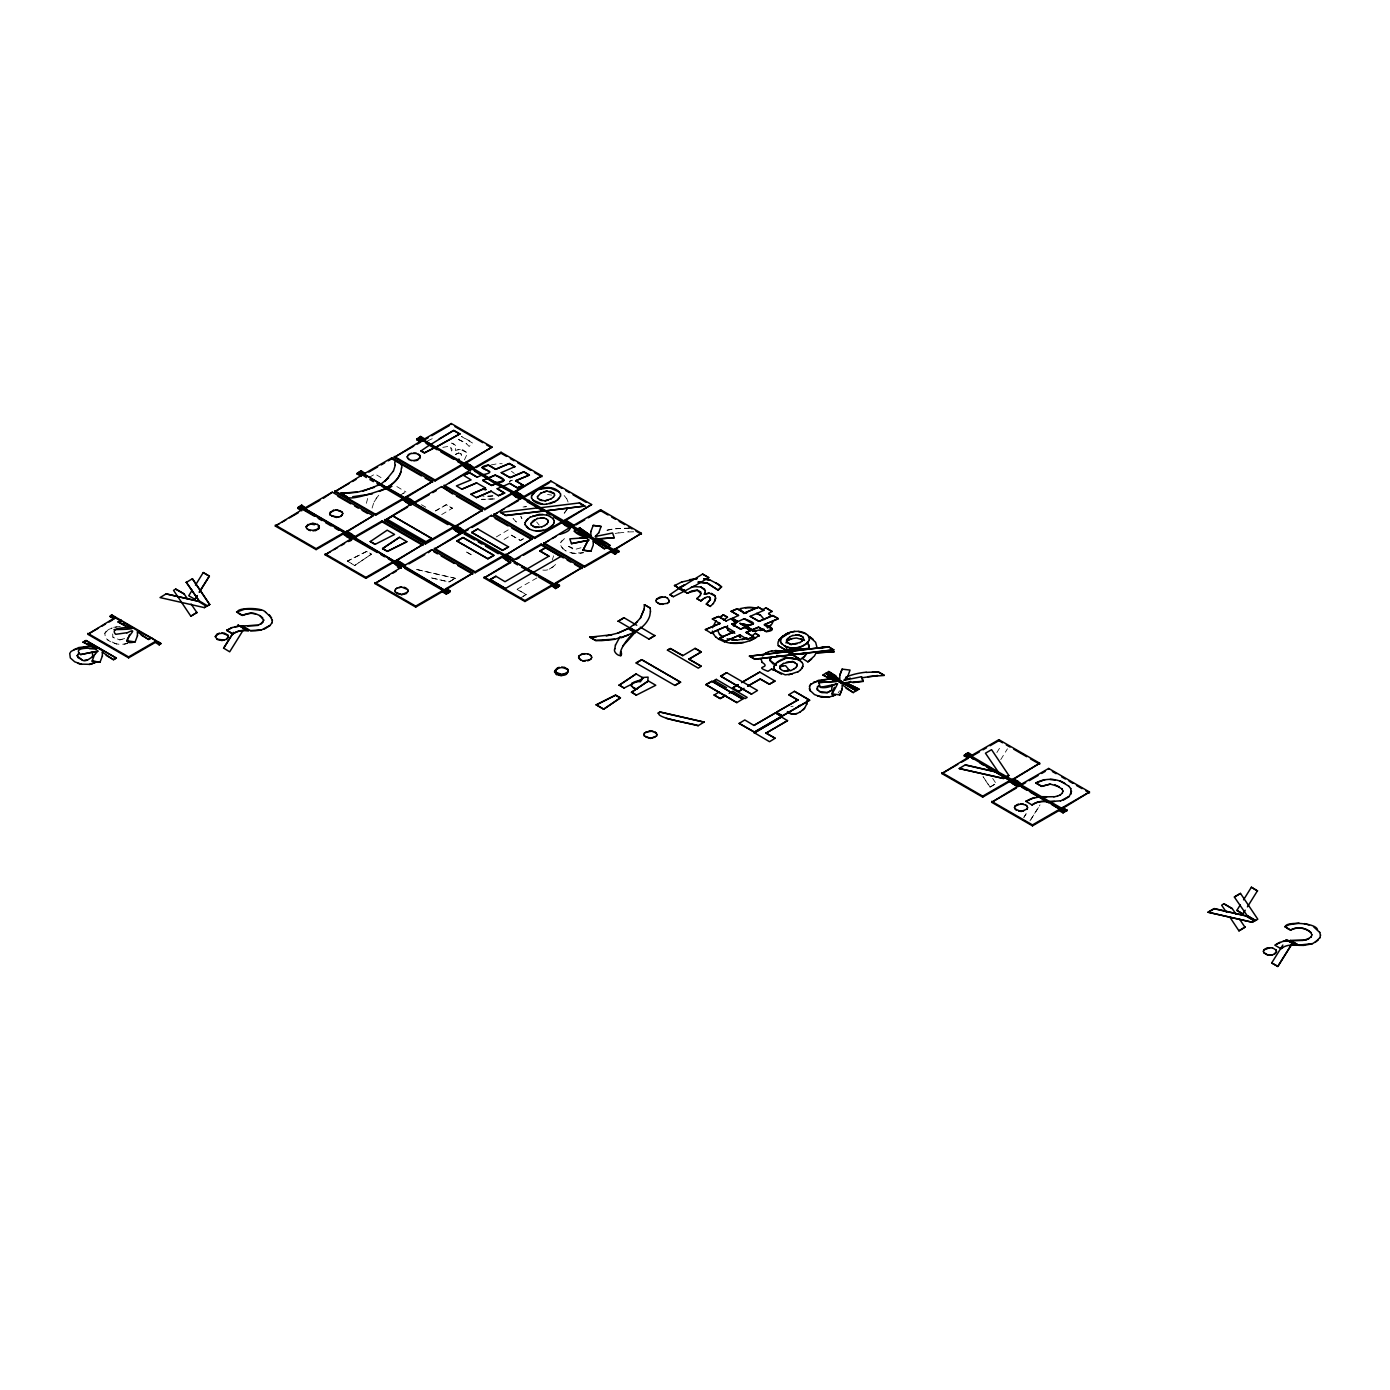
<?xml version="1.0" encoding="UTF-8"?>
<svg xmlns="http://www.w3.org/2000/svg" width="1390" height="1390" viewBox="0 0 1390 1390"><rect width="100%" height="100%" fill="white"/><g stroke="black" fill="none" stroke-linecap="round" stroke-linejoin="round"><path stroke-width="0.75" stroke-dasharray="5 3.75" d="M461.515 454.339L460.594 453.349L461.515 455.677M106.144 631.164L104.806 633.232L105.397 637.68M452.08 449.682L451.646 451.003L450.516 447.076M372.103 508.062L374.032 501.859M112.694 633.944L112.851 637.193L117.021 639.574M552.282 559.753L553.689 555.774M367.672 498.471L365.883 505.039M466.362 452.341L460.264 449.335L455.347 450.43L455.677 445.269M567.224 509.053L562.689 515.343M567.224 509.244L562.689 515.151M374.032 502.051L378.775 495.031M838.135 693.037L839.525 690.83M996.873 752.546L1001.339 745.283M1000.748 759.618L1007.437 748.81M1023.874 817.285L1026.098 813.741M1023.874 817.476L1026.098 813.932M1029.973 820.812L1040.015 804.862M1031.102 819.231L1040.015 805.053M104.806 633.406L108.681 629.253L112.017 627.967M564.479 538.573L560.587 542.534L560.361 544.863L562.933 549.015M560.587 542.726L561.925 540.658M464.434 459.882L466.971 454.374L466.362 452.15L462.505 449.63M375.995 498.68L378.775 495.222M555.6 564.514L550.805 568.666M466.536 443.705L469.125 446.451L472.6 443.08L461.393 436.443L470.133 441.134M553.533 566.599L547.799 569.97M354.676 565.522L371.478 554.124L366.665 551.343L347.291 561.074L354.676 565.522L371.478 554.124M455.312 454.426L458.648 452.984L460.594 453.54M455.312 454.617L458.648 452.984M369.201 477.395L375.074 474.007L382.337 478.386M400.042 495.205L405.932 491.817L402.996 493.693M435.539 510.808L446.207 504.639L452.376 508.201L446.207 504.831L435.539 510.999M441.707 514.561L452.376 508.201M496.352 536.905L510.842 528.339M504.084 539.442L511.277 535.115L520.433 540.397L526.08 537.131M449.213 581.802L455.347 578.257L449.213 581.976L430.188 577.615L449.213 581.976M511.277 535.115L520.433 540.588L523.248 538.955M520.59 597.978L526.237 594.538L517.08 589.238L538.625 576.989M523.404 596.154L526.237 594.538M990.027 787.14L996.126 783.421L990.027 787.14L983.112 776.871M347.291 561.265L366.665 551.517L371.478 554.315M427.738 440.856L433.246 438.197M509.522 481.27L512.145 480.123M509.522 481.461L512.145 480.315M580.985 547.764L575.564 549.276L568.649 546.322M108.681 629.444L112.017 628.158M442.802 447.372L448.414 446.381L451.733 448.345M127.585 643.257C119.974 645.742 110.54 643.831 105.397 637.489M124.058 644.248L127.585 643.448M583.366 552.577L572.454 553.394L565.556 550.683M579.856 553.568L583.366 552.751M491.122 464.955L496.439 463.93A21.979 12.701 0 0 1 502.155 463.721M615.162 533.482L618.88 532.787M113.685 627.324L117.055 626.786M115.37 627.238L120.426 626.421M790.91 706.52L793.134 706.242M492.964 498.941L481.6 499.288M494.597 498.923L481.6 499.479M523.057 507.003L526.41 506.586L523.057 507.194M492.894 495.83L482.799 496.178M487.751 496.612L492.894 496.004M618.88 532.978L628.697 531.762M119.783 639.765L125.204 638.444L119.783 639.956L112.851 637.002M457.831 449.717L460.264 449.526M628.697 531.953L635.317 531.745M629.409 528.13L617.23 528.495A47.051 27.175 0 0 0 603.781 530.997M629.409 528.322L617.23 528.686A47.051 27.175 0 0 0 603.781 531.189M576.155 553.585L568.875 552.23M547.538 494.475L551.691 495.118M455.347 578.257L415.262 569.17L455.347 578.431M116.656 644.074L107.152 639.695M451.75 443.045L455.677 445.443M451.75 443.236L454.13 444.192M572.802 548.894L568.649 546.496L567.989 544.776M458.37 439.31L466.536 443.897M458.37 439.501L463.113 441.551M396.845 486.57L405.932 492.008M421.448 504.726L426.73 507.767M517.08 589.43L526.237 594.712M347.291 561.074L354.676 565.33M565.556 550.874L561.178 546.809M511.433 471.262L514.283 473.451M536.662 521.98L539.164 525.072M564.132 495.5L566.72 498.784M992.651 778.383L996.126 783.613M983.112 776.697L990.027 786.949M566.72 498.593L568.076 502.068M547.799 569.778A6.759 3.909 0 0 1 542.135 569.917M471.297 554.766L465.129 551.205L471.297 554.766M516.281 521.928L513.049 518.557L516.281 521.928M521.893 518.331L520.816 516.455L521.893 518.522"/><path stroke-width="1.5" d="M710.446 598.239L709.526 597.074L710.446 599.594L706.381 604.164L710.325 606.422L713.365 603.416M554.124 522.796L554.141 520.555M560.535 496.108L560.535 493.85M809.466 639.817L808.233 635.491M525.09 524.777L525.125 522.501M774.022 668.503L774.056 666.227C778.556 657.818 791.257 655.732 799.128 660.372M531.519 498.072L531.553 495.796L534.333 491.973M395.316 465.268C392.015 456.876 404.108 463.617 401.519 468.1M650.451 611.808L650.259 608.073L644.352 604.667L644.248 608.994L640.321 618.359M621.035 651.597C624.041 660.042 612.208 653.144 614.797 648.748M620.878 655.889C615.318 646.037 656.723 610.019 622.963 645.777M806.826 704.105L806.982 700.386M705.199 592.314L705.321 590.455M786.097 646.976L787.14 649.842L808.997 648.505L808.511 644.404L809.102 646.802M647.723 681.812L648.087 677.121L642.371 677.503L641.78 679.727M809.293 688.589L810.109 690.708L809.519 686.26L810.856 684.193L809.519 686.26M111.669 614.866L110.262 616.621L111.669 614.866L151.44 637.888L148.556 639.365L141.276 635.161M115.839 617.89L111.791 615.266M156.653 641.45L151.44 637.697M160.754 643.535L159.225 644.891L155.037 642.128L160.754 643.535L158.026 641.971M299.267 506.777L297.773 508.358L299.18 506.603L348.143 534.872C348.456 538.364 342.965 530.598 344.077 533.465M352.852 535.619L355.579 537.183L351.496 533.882L349.272 535.167L300.292 505.96L301.717 505.143L305.87 508.167M304.375 508.306L304.271 509.313L300.292 505.96M346.683 531.727C347.257 534.629 353.564 533.274 349.272 534.229C347.274 530.702 344.251 533.725 345.189 531.866L304.271 508.375M349.272 535.167L349.272 534.229M405.48 565.4L401.276 562.637L399.052 563.923L350.089 535.636C349.776 532.161 355.267 539.928 354.172 537.061M358.637 472.27L357.23 474.025L358.637 472.27L366.369 477.552M415.123 502.572L410.954 499.549L408.73 500.834L359.767 471.627L361.174 470.81L365.362 473.573M353.164 538.104L348.959 535.341L346.736 536.627L342.565 533.604L346.736 535.689L348.143 534.872M361.209 475.971L357.23 473.086M363.728 474.511L359.645 472.166M393.961 561.664L397.94 564.566L395.212 562.985M354.05 537.113L394.864 561.63L394.969 560.622L399.052 562.967C403.083 562.012 397.801 563.384 396.393 560.743L422.925 544.48L382.111 520.92L355.579 536.245M403.534 498.193C410.71 505.925 407.201 497.168 403.639 499.062L381.972 486.378M404.542 498.072L408.73 500.834M398.044 564.027L396.515 564.427L392.449 562.081L396.515 565.382C403.604 562.307 391.858 567.537 401.415 568.197M399.052 563.923L399.052 562.967M450.256 591.845L446.173 589.482L472.704 573.219L446.173 588.543L450.256 590.906L448.831 592.661L399.868 564.392C399.503 561.004 405.046 568.458 403.951 565.799M401.31 567.798L397.262 565.661M407.687 500.73L406.193 501.356L402.127 499.01L406.193 502.311C413.925 500.522 400.668 500.852 410.988 504.726M408.625 500.435C413.195 498.471 406.262 500.417 406.054 496.734L432.603 481.409L406.054 497.672M509.713 557.512L459.326 529.121L459.326 530.059L460.75 529.243L464.903 531.327L460.75 528.304L458.509 529.59L409.546 500.365L459.934 528.773M418.182 438.615L416.687 439.692L420.77 442.055L417.243 444.105M419.12 437.833L420.631 436.477L424.714 438.84L424.714 439.779L420.631 437.416L419.12 437.833L423.203 440.196M413.525 503.267L409.442 500.904M420.666 441.655L416.687 438.754M422.195 441.238C422.873 439.275 421.326 442.732 419.467 439.674M443.757 590.42L447.719 593.304L446.312 594.121L442.229 591.758L442.229 590.82L446.312 593.183L447.823 592.766M403.847 565.869L444.644 590.368L444.765 589.36L448.831 591.723L450.256 590.906M453.401 527.592L457.397 530.233L453.314 527.87M454.322 526.827L458.509 529.59M448.831 592.661L448.831 591.723M463.113 464.26L467.075 467.162L457.536 461.532M464.104 464.156L464.104 463.218L468.187 466.519L470.428 465.216L474.616 467.996M457.501 529.694L455.99 530.111L451.906 527.748L455.99 531.049C463.704 529.26 450.447 529.607 460.768 533.465M467.179 466.623L465.667 467.023L461.584 464.677L465.667 467.978C473.521 466.779 460.299 465.563 470.48 470.619M468.187 466.519C471.783 463.704 466.901 466.467 465.528 462.401L492.06 447.076L465.528 463.339M473.086 469.334L469.003 466.032L488.95 477.865L495.24 475.206C515.846 481.774 493.276 486.1 488.95 477.865M458.214 529.764L462.297 533.065L458.214 530.702M463.304 532.005L459.221 529.642M472.079 469.455L467.996 467.092M503.111 556.625L503.215 555.618L505.821 558.189M504.118 555.566L508.306 558.328L510.53 557.043L514.717 559.805M512.893 493.016L516.854 495.9L510.356 492.008M513.9 492.894L513.9 491.956L517.984 495.257L520.207 493.971L524.378 496.995M503.111 555.67L507.176 558.971M512.198 560.795C509.348 557.894 501.929 558.572 510.669 562.62L484.137 577.945L510.669 561.682M559.492 586.25L555.427 583.904L581.958 567.641L555.427 582.966L559.492 585.312L558.085 587.067L509.035 558.624L533.534 572.28L560.726 556.573L545.505 547.782L539.859 551.048L545.505 547.782M516.976 495.361L515.447 495.778L511.364 493.415L515.447 496.716C513.414 492.894 527.731 503.302 516.263 497.186M517.984 495.257C521.58 492.46 516.698 495.205 515.308 491.139L541.839 475.814L515.308 492.077M522.883 498.089L518.8 494.788L546.027 510.825L584.79 506.047L579.404 502.937L540.641 507.715M513.084 560.743L509.001 558.398M552.89 584.426C559.875 592.279 556.851 583.174 552.994 585.294M553.898 584.304L558.085 587.067M562.672 521.754L566.651 524.638L553.62 516.993M563.68 521.65L563.68 520.694L567.763 523.995L569.987 522.709L574.192 525.472M557.981 586.667L559.492 585.312M566.755 524.117L565.226 524.516L561.16 522.154L565.226 525.455C567.294 523.144 577.684 529.729 559.51 534.42M567.763 523.995C571.36 521.198 566.477 523.943 565.105 519.877L591.636 504.57L565.105 520.833M572.663 526.827L568.58 523.526L608.142 546.687C617.004 544.428 574.348 529.034 610.123 545.523M571.551 527.47C572.541 525.854 569.274 528.113 567.468 525.107M612.469 550.492L616.43 553.394L615.023 554.21L610.94 551.847L610.94 550.909L615.023 553.255L616.534 552.855M613.476 550.388L613.476 549.45L616.187 551.952M617.438 552.334C621.938 549.276 614.866 555.965 613.355 549.971M965.755 754.127L964.33 755.882L965.755 754.127L1014.717 783.334L994.319 771.433M970.95 756.768L966.867 753.484L968.274 752.668L972.479 755.43M968.309 757.828L964.33 754.944M969.942 757.359L969.942 756.421L973.261 759.27M1011.764 780.329L1011.764 779.39L1015.829 782.692L1018.071 781.406L1022.154 784.707L1018.071 782.344L1016.646 783.161L1016.646 782.222L1041.492 796.678L1046.809 796.731M1015.829 782.692C1016.42 779.616 1019.443 783.091 1014.526 780.311M1064.514 811.135L1063.089 811.951L1059.006 809.606L1059.006 810.544L1063.089 812.889L1064.584 811.812L1015.534 782.865C1009.435 784.638 1025.525 789.051 1014.127 784.62M1019.721 786.097L1015.534 783.804M1020.625 785.107L1016.542 782.761M1060.535 809.189L1064.618 811.552M1061.543 809.084L1061.543 808.129L1065.626 811.43L1067.034 810.613L1062.95 807.312L1089.499 792.005L1062.95 808.268L1062.95 807.312M1065.626 811.43L1067.034 809.675M401.519 467.909L400.859 471.957A49.988 28.86 0 0 1 391.963 484.241L386.906 487.612L359.767 471.627M650.451 611.635L649.79 615.683A49.988 28.86 0 0 1 640.894 627.967L635.838 631.338L640.877 627.776M614.797 648.939L615.475 644.891M727.126 628.089L727.543 625.656M773.327 664.107L769.747 660.354L771.937 656.792M271.815 623.137L272.388 620.322M1071.568 791.275L1069.188 796.539L1063.385 800.101M1070.995 794.107L1070.786 788.564M1319.927 937.816L1320.5 935.001M713.365 603.607L715.902 598.082M715.242 600.827L715.294 595.858L711.419 593.339M700.577 594.903L700.664 591.879L697.346 590.107L691.734 590.906L687.65 593.339L678.998 588.439L669.841 594.677L673.368 596.692L683.845 591.428L678.998 588.439M110.262 615.683L114.345 618.967L110.262 616.621M159.225 643.952L159.225 644.891M300.292 506.898L301.717 505.143M297.773 507.42L301.856 510.721L297.773 508.358M359.767 472.565L361.174 470.81M346.736 535.689L346.736 536.627M351.635 539.459C339.038 533.135 359.489 539.129 348.091 541.509M420.631 437.416L420.631 436.477M406.193 501.356L406.193 502.311M409.546 501.321L410.954 499.549M396.515 564.427L396.515 565.382M465.667 467.023L465.667 467.978M470.428 466.171L470.428 465.216M455.99 530.111L455.99 531.049M460.75 529.243L460.75 528.304M446.173 589.482L446.173 588.543M446.312 593.183L446.312 594.121M515.447 495.778L515.447 496.716M507.176 558.033L505.769 558.85L501.616 556.764L505.769 559.788L507.993 558.502M518.8 495.726L520.207 493.971M505.63 555.166L532.161 538.903L505.63 555.166L508.358 556.73M505.769 558.85L505.769 559.788M510.53 557.981L510.53 557.043M565.226 524.516L565.226 525.455M556.973 586.771L555.566 587.588L551.396 585.503L555.566 588.526L556.973 587.709M555.427 583.904L555.427 582.966M555.566 587.588L555.566 588.526M615.023 553.255L615.023 554.21M966.867 754.423L968.274 752.668M1014.717 782.396L1013.31 783.213L1009.14 781.128L1013.31 784.151L1015.534 782.865M1013.31 783.213L1013.31 784.151M1018.071 782.344L1018.071 781.406M1063.089 811.951L1063.089 812.889M260.99 624.127L263.753 620.027M1062.273 793.29L1062.95 790.98M1311.204 937.016L1311.865 934.706M77.128 655.715L79.282 652.831L77.128 655.906L81.941 659.833L77.77 657.435M816.92 688.693L817.581 690.222L817.407 686.99L819.092 685.6L817.407 686.99M393.37 471.262L395.316 465.077M644.248 608.803L640.321 618.168L633.788 625.205M342.774 513.536L340.897 516.368L336.31 517.462L330.125 514.891M567.155 673.455L567.641 671.822M591.219 658.895L591.706 657.261M215.276 636.724L219.238 633.093M1014.474 807.677L1014.961 806.026L1018.418 804.046M1263.406 951.385L1263.892 949.752L1267.35 947.754L1272.406 947.928M411.266 460.42L416.409 460.594L420.406 456.91M419.902 458.578L419.936 455.416L418.425 454.13M668.833 602.287L669.337 600.636M306.252 527.14L308.111 524.343M319.353 527.053L318.849 528.704L315.391 530.702L308.18 529.677M394.986 590.889L395.49 589.256M408.104 590.802L406.175 593.652L401.623 594.712L395.438 592.157M555.183 670.866L557.043 668.243L564.184 667.2L567.832 669.302L567.78 672.43L561.821 674.706L557.112 673.594L555.183 670.675L559.128 667.235M568.284 670.779L566.373 673.438L561.821 674.515L555.635 672.135M643.918 734.598L644.421 732.964M656.514 736.161L657.018 734.511M329.656 513.622L333.635 509.991M554.523 671.909L556.452 669.077M578.587 657.348L579.091 655.715M228.394 636.637L226.483 639.278L221.931 640.564L217.205 639.435L215.276 636.533L217.17 633.892L224.294 633.058L227.943 635.161L228.394 636.828L226.483 639.452M1027.071 809.223L1027.575 807.59M1276.506 951.316L1274.613 954.131M407.114 456.98L409.042 454.13M656.045 600.706L656.567 599.055L660.059 597.04L665.167 597.179M712.497 627.741L716.145 620.635M102.391 655.976L100.028 662.196L92.122 661.223L94.555 654.551M137.471 635.716L135.108 641.937C113.181 646.645 144.716 624.041 126.907 632.919M127.202 640.964L129.635 634.483M582.983 550.284C591.15 534.681 589.794 536.679 582.983 550.284L590.906 551.257L593.269 545.036L593.2 540.988L604.355 548.668L607.239 547.191L604.355 548.859L593.2 540.988M598.673 533.048L601.106 526.376L593.2 525.403L590.837 531.623M822.932 675.053L836.224 681.482L822.932 675.053L825.816 673.194L856.171 690.726L853.286 692.585L842.132 684.697L842.184 688.936L839.821 694.965L831.915 693.818L834.347 687.338M831.915 693.992C843.695 673.976 834.035 690.013 820.395 687.355L818.727 682.594L836.224 681.291M859.055 689.249L845.728 682.612L859.055 689.058L857.057 690.396L826.702 672.864L828.701 671.526L839.821 679.397L839.769 675.14L842.132 669.129L850.037 670.084L847.605 676.756L844.286 680.231L847.605 676.565M839.769 675.332L842.132 669.129M842.184 688.745L839.821 694.965M615.475 645.082L620.044 636.69M789.329 633.614C783.508 634.796 776.159 639.886 778.296 645.672L793.464 654.707L754.857 659.294L749.471 656.184L788.078 651.423L793.464 654.707M531.553 495.987L536.575 490.409M560.535 495.917L557.755 499.896M553.116 524.777L554.124 522.605M715.294 596.049L709.195 593.061L704.278 594.155L705.199 592.123M781.51 637.524L780.433 641.78L781.632 643.883M809.466 639.626C804.497 649.616 786.34 651.736 780.433 641.607M803.055 666.331L800.275 670.31M802.047 668.503L803.072 664.264L801.839 662.196M525.125 522.692L527.922 518.678M774.056 666.418L776.854 662.578L784.777 658.825M91.844 657.522C94.537 654.134 85.555 664.072 81.941 659.642M817.581 690.031L821.733 692.602L827.328 692.707L831.637 690.309L832.141 685.062M806.826 703.913L804.515 708.414L799.736 712.375M816.156 652.97L834.052 651.719L816.156 652.779L814.453 655.941L807.903 661.866L802.047 658.304L804.48 656.41L802.047 658.304M393.37 471.071L384.856 481.496M786.062 643.014C786.288 639.4 797.374 637.141 788.86 639.765M553.463 497.186L554.575 495.205M547.069 523.874L548.181 521.91M802.395 640.894L803.507 638.931M796.001 667.6L797.113 665.619M192.115 590.264L188.762 595.754L194.861 599.281L197.102 595.737M195.451 585.138L203.253 572.558L209.369 576.086L199.326 592.209M197.102 595.563L194.861 599.281M199.326 592.018L209.369 576.086M233.607 632.346L223.582 648.279L232.495 633.927M223.582 648.105L229.68 651.806L243.059 630.365M799.18 653.769L807.051 653.317L804.48 656.584M1245.214 910.224L1242.99 913.96L1236.874 910.433L1240.227 904.925M1243.563 899.817L1251.382 887.22L1257.481 890.938L1251.382 887.22M1247.438 906.871L1257.481 890.747M1291.171 945.235L1277.792 966.484L1271.694 962.957L1282.848 945.061M1277.792 966.484L1291.171 945.044M632.207 683.011L631.442 686.208M631.234 684.714L632.207 683.202M537.461 496.664L540.971 492.946M531.067 523.352L537.443 518.348M799.98 642.475L790.927 644.595L786.566 642.111L787.574 638.392M786.393 640.373L789.902 636.655M790.754 670.449L784.533 671.301L781.875 670.154L780.172 668.625L781.163 665.08M635.821 681.343L640.425 681.743L641.78 679.554M733.52 625.656L736.683 622.494L732.287 619.957L736.683 622.494M733.52 625.847L734.598 624.301M699.465 596.466L700.577 594.712M710.446 599.403L706.381 604.164M271.815 622.963L270.007 625.587L264.204 629.149M1319.927 937.625L1315.201 942.403M786.219 634.813L779.06 639.765M94.555 654.742L97.856 651.093L80.603 654.568C67.971 643.883 114.501 650.155 89.36 648.644M595.354 536.314L598.673 532.856M781.51 637.697L783.265 635.699M526.167 520.694L530.181 517.097M559.527 497.898L555.461 501.495L549.762 503.736M553.116 524.586L549.05 528.183M808.459 641.607C802.551 647.949 792.005 649.947 784.325 645.725M802.447 710.325L804.515 708.222M721.532 586.806L718.057 590.177L721.532 586.806L719.064 584.669L710.325 580.151L703.931 578.779M388.609 477.899L380.877 484.137M637.541 621.625L629.792 627.654L635.838 631.147M770.112 658.565L771.937 656.984M306.756 525.698L312.715 523.213L317.406 524.516M340.897 516.177L342.288 514.978M395.49 589.447L396.862 588.074M565.765 674.654L567.155 673.281M591.219 658.704L587.744 660.893M644.421 733.155L650.381 730.671L656.567 733.225M1014.961 806.217L1020.938 803.75L1025.646 805.053M1263.892 949.943L1269.869 947.667M407.635 455.52L411.127 453.314M656.567 599.246L662.596 596.918M667.426 603.503L668.833 602.096M318.849 528.513L312.889 530.789M263.092 622.147L258.001 625.413L242.294 625.917M407.6 592.262L401.623 594.538L396.915 593.426M656.514 735.97L650.555 738.438L644.369 735.883M1027.071 809.032L1021.111 811.517L1014.926 808.963M1060.17 795.08L1062.273 793.099M1276.003 952.758L1272.545 954.93L1267.506 954.965L1263.858 952.862L1263.406 951.212M1311.204 936.825L1306.114 940.074L1290.424 940.596L1302.864 940.439L1309.102 938.615M306.095 526.567L307.52 525.368M330.16 512.18L336.137 509.696L342.305 512.267M555.027 670.466L558.502 668.277M579.091 655.906L582.566 653.7L587.588 653.873M762.467 655.906L765.612 653.091M799.667 705.356L797.495 707.11M819.353 691.629L827.328 692.515L831.637 690.309M496.456 484.293L509.053 491.07M496.456 484.484L487.751 478.959M705.251 597.491L700.803 600.932L696.738 598.586L699.465 596.275M700.803 600.932L702.801 599.212M746.76 632.606L749.818 630.087L745.752 627.741L749.818 630.087M807.903 661.866L811.621 659.068M73.618 649.703L89.777 646.142L78.605 647.584L71.064 651.406L69.726 653.474L70.317 657.922L74.695 661.796L81.593 664.333L78.014 663.36M810.856 684.384L818.397 680.353L829.587 678.911L813.411 682.282M270.007 625.396L261.32 630.035L255.569 630.73L250.513 630.66L242.294 625.726M532.248 521.563L534.577 519.825M781.163 665.271L783.508 663.36M1069.188 796.348L1060.501 800.988M1318.12 940.057L1312.316 943.81L1303.681 945.391L1298.625 945.322L1290.424 940.596M551.048 498.958L553.463 496.995M544.654 525.646L547.069 523.7M799.98 642.667L802.395 640.703M793.586 669.372L796.001 667.409M767.384 627.602L770.494 625.361M767.384 627.776L770.494 625.552A16.697 9.643 0 0 0 773.031 620.67M458.961 459.378L457.449 460.438L458.961 459.186M751.92 635.908L755.361 633.284L759.288 635.734L755.361 633.284M783.265 635.873L788.061 632.919L794.663 631.338M687.65 593.339L683.307 590.646L684.384 589.916M683.307 590.837L684.384 590.09M551.343 526.41C544.272 532.04 533.239 533.082 526.306 526.671M797.982 671.909L800.275 670.119M430.031 443.862L425.896 441.551M674.828 585.26L678.529 588.074L684.575 584.843M723.547 620.062L727.491 617.195L723.391 614.832L719.777 617.247M386.906 487.612L391.963 484.05A49.988 28.86 0 0 0 400.859 471.766M379.262 491.4C419.328 474.755 351.74 504.188 346.788 496.682L340.88 493.276L346.788 496.682M382.597 548.459L399.399 537.235L406.853 541.718L387.428 551.239L382.597 548.633L387.428 551.43L406.853 541.718M382.597 548.633L399.399 537.426M567.468 524.169L616.43 552.438M674.445 585.711L682.177 581.715M634.969 631.911L628.958 628.211L617.629 633.353M719.777 617.421L723.391 614.832M603.607 709.247L620.409 697.832L615.579 695.052L596.223 704.799L603.607 709.247L620.409 697.832M631.529 692.168L648.331 680.961L655.785 685.253L636.342 695.139L631.529 692.168L636.342 695.139M631.529 692.359L648.331 680.961M839.091 680.544L845.137 684.21L850.663 681.413M386.072 488.168L380.026 484.502L362.929 491.191M370.313 541.561L387.185 530.181L394.569 534.455L375.144 544.341L370.313 541.561L375.144 544.341M619.245 685.079L636.116 673.907L643.5 678.164L624.075 688.05L619.245 685.079L624.075 688.05M619.245 685.27L636.116 673.907M759.288 635.543L749.905 640.825M420.927 450.951L424.437 452.793L434.914 447.511L424.437 452.984L420.927 450.951L430.066 444.713L467.075 466.206M430.9 444.366L453.679 430.344L459.847 433.906L435.869 447.215L419.224 437.294M694.305 585.972L684.801 590.941L679.832 588.074L702.61 574.053L708.778 577.615L694.305 586.163M704.244 598.343L707.562 596.692L709.526 597.266M416.687 439.692L418.112 438.875M155.141 642.528L128.61 657.852L87.813 634.292L114.345 618.029M342.652 534.281L316.121 549.606L275.307 526.045L301.856 509.782M305.783 507.506L332.332 492.182L373.128 515.742L346.596 532.005M402.127 499.948L375.578 515.273L334.781 491.713L361.313 475.45M362.721 474.633L362.842 475.502M365.257 473.173L391.789 457.849L432.603 481.409M461.584 465.615L435.053 480.94L394.239 457.38L420.77 441.117M424.714 438.84L451.246 423.516L492.06 447.076M89.568 633.267L98.412 628.158M101.957 626.125L105.501 624.075M109.028 622.042L112.573 619.992M275.307 526.045L278.851 523.995M282.396 521.945L285.923 519.912M289.467 517.862L298.311 512.754M305.783 508.445L319.943 500.278M323.488 498.228L332.332 492.182M334.781 491.713L348.925 483.529M352.469 481.496L355.996 479.446M368.784 472.061L377.646 466.953M381.173 464.92L384.717 462.87M388.244 460.837L391.789 458.787L421.465 475.919M394.239 457.38L413.699 446.138M424.714 439.779L428.259 437.728M431.786 435.695L449.491 425.479M96.414 648.696L83.122 642.093L86.006 640.425L116.36 658.13L113.493 659.798L102.321 652.101M125.465 626.212L118.202 622.025L121.086 620.166M206.589 606.335L197.919 601.14L166.122 593.878L160.059 597.578L204.365 607.621L206.589 606.144L204.365 607.621M186.277 582.445L192.376 578.726L209.682 604.546L207.492 605.814L199.031 600.758L186.277 582.254L199.031 600.758M83.122 642.267L86.006 640.616L116.36 658.13M118.202 622.025L121.086 620.357M187.667 599.194L184.175 593.964L175.731 589.082L173.541 590.35L190.83 616.187L196.946 612.469L190.83 616.187M439.205 438.875L453.679 430.518L459.847 434.08M459.847 433.906L435.869 447.215M106.196 655.402L113.493 659.607L116.36 657.939M137.401 631.859L148.556 639.539L151.44 637.888M207.492 605.814L209.682 604.355M87.813 633.353L128.61 656.914L155.141 641.589M275.307 525.09L316.121 548.65L342.652 533.343M346.701 531.466L373.128 515.742M334.781 490.757L375.578 514.317L402.127 499.01M394.239 456.441L435.053 480.002L461.584 464.677M350.089 535.636L351.496 534.82M392.449 563.019L365.9 578.344L325.104 554.784L351.635 538.521M451.906 528.686L425.375 544.011L384.561 520.451L411.092 504.188M408.434 501.008L412.621 503.788L408.538 501.425M415.037 501.912L441.568 486.587L482.382 510.147L455.851 526.41M511.364 494.353L484.832 509.678L444.018 486.118L470.567 469.855M474.511 467.579L501.043 452.254L541.839 475.814M325.104 554.784L330.403 551.726M333.947 549.676L337.475 547.625M341.019 545.592L344.564 543.542M355.579 537.183L382.111 521.858L422.925 545.419M384.561 520.451L407.565 507.176M429.197 494.684L415.037 502.85L410.954 500.504M432.724 492.633L436.269 490.601M449.335 483.06L465.25 473.868M476.266 467.509L501.043 453.209L506.603 456.424M392.814 515.899L387.202 519.339L426 541.735L431.612 538.312L392.814 515.899L431.612 538.486M226.692 630.295L231.852 627.585L240.679 625.83L248.654 630.626L244.657 630.348A13.518 7.801 0 0 0 234.632 632.798L232.825 633.84L226.692 630.295L232.825 634.014L234.632 632.971A13.518 7.801 0 0 1 244.657 630.539L248.654 630.626M226.692 630.469L231.852 627.776M325.104 553.846L365.9 577.406L392.449 562.081M396.498 560.205L422.925 544.48M384.561 519.513L425.375 543.073L451.906 527.748M455.955 525.872L482.382 510.147M444.018 485.18L484.832 508.74L511.364 493.415M399.868 564.392L401.363 562.811M442.229 591.758L415.697 607.082L374.883 583.522L401.415 567.259M405.359 564.983L431.89 549.658L472.704 573.219M501.686 557.442L475.154 572.75L434.34 549.189L460.889 532.926M462.297 532.109L462.401 532.995M464.833 530.65L491.365 515.343L532.161 538.903M561.16 523.109L534.611 538.417L493.815 514.856L520.346 498.593M524.291 496.317L550.822 481.009L591.636 504.57M374.883 583.522L389.044 575.356M392.571 573.305L396.115 571.273M408.903 563.888L424.819 554.697M428.363 552.647L431.89 549.658M434.34 549.189L460.889 533.882L456.806 531.519M464.833 531.606L468.361 529.555M471.905 527.505L487.82 518.314M493.815 514.856L497.342 512.823M500.886 510.773L504.431 508.74M507.958 506.69L518.574 500.556M549.05 482.973L524.291 497.272L520.207 494.909M457.067 540.901L463.026 537.443L493.884 555.444L487.907 558.902L457.067 541.092L487.907 558.711L493.884 555.253L463.026 537.635L457.067 541.092M471.731 532.422L477.743 528.965L508.584 546.965L502.589 550.423L471.731 532.422L502.589 550.231L508.584 546.774M471.731 532.613L477.743 528.965M374.883 582.584L415.697 606.144L442.229 590.82M434.34 548.251L475.154 571.811L501.686 556.486M493.815 513.918L534.611 537.478L561.16 522.154M514.613 559.405L541.144 544.081L581.958 567.641M610.94 551.847L584.408 567.172L543.594 543.612L570.126 527.349M574.07 525.072L600.619 509.748L641.416 533.308L614.884 549.571M516.385 559.319L519.912 557.268M523.457 555.236L541.144 545.019L563.402 557.876M543.594 543.612L548.911 540.536M552.438 538.503L555.983 536.453M575.842 524.986L584.686 519.877M588.231 517.845L600.619 510.686L608.038 514.978M490.236 579.508L495.882 576.242L505.004 581.698L526.532 569.083L532.648 572.611L505.456 588.491L490.236 579.508L505.456 588.491M579.769 527.818L577.771 529.156L579.769 527.991L590.906 535.671L579.769 527.991M490.236 579.699L495.882 576.242M576.885 529.677C565.278 532.318 608.455 545.801 574 531.154L576.885 529.486L607.239 547.191M527.436 568.753L548.981 556.122L539.859 550.857M608.142 546.687L610.123 545.332M484.137 576.989L524.933 600.549L551.482 585.242M543.594 542.656L584.408 566.216L610.94 550.909M614.988 549.033L641.416 533.308M484.137 577.945L524.933 601.505L551.482 586.18M624.006 617.716L618.133 621.295L624.006 617.716L636.707 625.239M648.974 639.105L654.846 635.525L648.974 639.105L618.133 621.104M636.134 662.874L641.746 659.625L680.544 682.212L674.914 685.444L636.134 663.047L641.746 659.816L680.544 682.212M667.426 650.138L670.38 648.435L682.681 655.541L670.38 648.626L667.426 650.138L698.284 668.138L701.238 666.244L688.867 659.103L701.238 666.244M682.681 655.732L695.122 648.366L701.307 651.927L688.867 659.294M762.363 609.984L765.855 607.795L771.989 611.513L765.855 607.795M688.867 659.103L701.307 651.927M771.068 615.77L768.601 613.476L771.989 611.322M680.544 682.021L674.914 685.444M705.981 684.61L711.958 681.17L742.816 699.17L711.958 681.361L705.981 684.61L736.839 702.61L705.981 684.801M720.663 676.148L726.657 672.673L757.515 690.482L751.504 694.149L720.663 676.148L751.504 694.149M720.663 676.339L726.657 672.673M657.748 713.209L659.972 711.923L704.278 722.157L659.972 712.114C650.537 717.831 697.102 724.26 698.145 725.702L704.278 721.966M716.319 679.397L714.269 680.787L716.319 679.397L747.177 697.398L745.11 698.597L732.739 691.264L729.159 693.332M725.597 695.573L720.228 698.666L714.06 695.104L719.429 691.82M738.02 684.801L732.582 687.946L738.02 684.627M759.774 672.065L741.652 682.525L759.774 672.065L774.995 681.048L769.365 684.297L760.208 679.015L747.629 686.087M714.06 694.913L720.228 698.475L725.597 695.382M761.981 662.266C772.232 668.659 752.337 665.532 768.027 671.301L771.415 669.146L776.02 670.571M742.243 689.197L738.663 691.456L744.05 688.345M747.629 686.278L760.208 679.015L769.365 684.106L774.995 681.048M736.839 702.61L742.816 698.979M781.58 716.51L754.388 732.2L739.15 723.408L744.797 719.968L753.919 725.424L775.464 712.983L781.58 716.319L775.464 712.792L753.919 725.424M788.79 694.757L797.912 700.039L788.79 694.757L794.42 691.317L809.658 700.299L782.466 715.989L776.367 712.462L782.466 715.798L809.658 700.108L794.42 691.317M797.912 699.848L776.367 712.271L797.912 700.039M739.15 723.408L754.388 732.009L781.58 716.319M781.475 717.014L754.284 732.912L781.475 717.014L787.557 720.715L766.012 733.155L787.557 720.524M754.284 732.721L769.521 741.704L775.168 738.246L766.012 732.964M1009.227 781.788L982.695 797.113L941.881 773.552L968.413 757.289M972.357 755.013L998.889 739.689L1039.703 763.249L1013.171 779.512M941.881 773.552L957.797 764.361M961.341 762.328L968.413 758.228L964.33 755.882M972.357 755.952L979.446 751.868M982.973 749.836L986.518 747.785M990.045 745.752L998.889 740.644L1002.607 742.781M959.239 768.531L965.303 764.83L997.099 772.093L1005.769 777.288L1003.545 778.383L959.239 768.531L1003.545 778.574L1005.769 777.288M1008.862 775.498L1006.673 776.576L1008.862 775.498L991.574 749.679L985.458 753.206L998.228 771.902L1015.829 781.753M941.881 772.614L982.695 796.175L1009.227 780.85M1013.275 778.991L1039.703 763.249M1059.006 810.544L1032.475 825.851L991.661 802.291L1018.21 786.045M1022.154 783.751L1048.685 768.444L1089.499 792.005M991.661 802.291L1016.438 788.008M1022.154 784.707L1025.681 782.657M1029.226 780.624L1038.069 775.516M1041.614 773.466L1045.141 771.433M1047.834 801.578L1043.838 801.491A13.518 7.801 0 0 0 1033.812 803.941L1032.005 804.966L1033.812 803.75A13.518 7.801 0 0 1 1043.838 801.318L1047.834 801.578L1039.876 796.783L1031.033 798.729L1025.872 801.439L1034.316 797.495M991.661 801.352L1032.475 824.913L1059.006 809.606M1208.171 912.066L1214.235 908.556L1246.031 915.819L1254.701 921.014L1246.031 916.01L1214.235 908.747L1208.171 912.257L1252.477 922.3L1208.171 912.257M1234.39 896.915L1240.488 893.405L1257.794 919.224L1255.604 920.493L1247.16 915.61L1234.39 897.106L1240.488 893.405M1235.78 913.873L1232.287 908.643L1223.843 903.761L1221.654 905.22L1226.275 912.048M1252.477 922.3L1254.701 920.823M1238.959 930.848L1245.058 927.147L1238.959 930.848L1229.733 916.983M1279.964 942.264L1274.804 945.148L1280.937 948.692L1282.744 947.65M628.958 628.211L617.629 633.162L606.283 635.977M596.223 704.973L615.579 695.243L620.409 698.023M1276.646 944.088L1283.248 941.221L1288.808 940.509L1296.766 945.113L1292.769 945.217M678.963 587.761L684.575 585.034M688.71 592.522L697.346 590.298L701.012 593.408M755.83 637.819C746.378 643.101 734.858 645.221 724.433 641.676M765.612 653.283L768.722 651.615M536.575 490.601C543.785 486.187 556.017 485.822 560.535 494.041M530.181 517.289L539.337 514.317L546.67 515.099M785.506 634.309C792.509 630.678 802.256 629.583 808.233 635.682M262.762 617.959C257.445 612.712 248.966 611.965 242.503 615.475C224.329 607.847 262.432 606.04 265.612 612.399M236.595 612.052L245.856 608.82L260.955 610.227M1059.058 786.671L1050.128 784.029L1041.683 786.427L1035.793 783.022L1045.037 779.582M1035.793 783.022C1044.707 778.035 1056 778.105 1064.792 783.352M1310.874 932.62C1305.523 927.599 1297.044 926.591 1290.615 930.136C1271.12 921.553 1315.548 920.91 1317.494 929.736M1284.707 926.73L1289.138 924.698L1299.007 923.116M92.505 663.517C102.877 659.903 81.419 666.731 92.505 663.69M540.971 493.137L546.948 490.983L554.349 493.711M789.902 636.846L792.786 635.369M783.508 663.551L792.526 661.466L796.87 664.125M832.297 696.286L835.459 694.861L828.788 697.276L821.386 697.102L814.488 694.583L810.109 690.517M551.048 498.767L545.089 500.921L539.337 499.722M541.822 526.914L544.654 525.455M790.754 670.64L793.586 669.181M799.736 712.184L796.731 713.678A6.759 3.909 0 0 1 788.842 712.948L787.418 711.576M1057.182 796.366L1060.17 794.889M477.222 477.239L469.664 472.687L463.426 475.276L469.664 472.878L477.222 477.239L482.295 474.876L487.907 478.108L482.799 480.453L491.626 485.562L496.716 483.39L502.311 486.43L497.203 488.776L504.622 493.068L497.203 488.585M483.338 474.633C502.954 470.619 469.142 469.003 488.342 464.972L495.657 469.212L509.348 463.391L514.926 466.797L509.348 463.582L495.657 469.386L488.342 465.164L482.261 467.735M529.364 474.946L515.673 480.766L523.352 485.388L515.673 480.766L529.364 475.137L523.822 471.749L510.06 477.517L501.269 472.635L514.926 466.606M497.759 482.955L503.354 486.187L509.644 483.338L517.323 487.768L523.352 485.197M509.644 483.338L517.323 487.959L523.352 485.388M726.136 620.965L718.595 616.413L712.358 618.984L718.595 616.604L726.136 620.965L731.227 618.602L736.839 622.025L731.227 618.602M772.284 629.097C748.949 618.654 785.819 629.583 766.255 631.686L758.575 627.255L752.285 629.896C734.024 622.494 769.018 627.463 744.154 618.741L737.882 621.591L732.269 618.341L738.524 615.475L731.192 611.253L737.273 608.698L744.588 612.92L758.28 607.1L763.857 610.332L758.28 607.291L744.588 613.112L737.273 608.889L731.192 611.444M764.604 624.666L778.296 618.672L772.753 615.457L758.992 621.243L750.2 616.361L763.857 610.332M772.284 628.923L766.255 631.494L758.575 627.064L752.285 629.705L746.691 626.49L752.963 623.815M476.648 482.903L462.019 489.124L476.648 482.903L485.492 487.994L470.845 494.214L476.423 497.62L491.07 491.226L476.423 497.62M482.799 480.28L491.626 485.371L496.716 483.39M497.759 482.764L504.031 480.106L495.24 475.015L488.95 477.674M470.845 494.406L485.492 488.185M705.373 629.618L720.003 623.398L705.373 629.618L710.95 633.023L725.58 626.629L710.95 633.023M719.777 637.941L734.407 631.72L719.777 637.941L725.354 641.346L740.001 634.935L725.354 641.346M745.648 627.116L740.557 629.079L731.731 623.988L740.557 629.079L745.648 627.116L751.243 630.157L746.135 632.502L753.554 636.776L746.135 632.311M764.604 624.475L778.296 618.672L772.753 615.648L758.992 621.434L750.2 616.361M504.622 492.877L498.454 495.674L504.622 493.068M753.554 636.585L747.386 639.4L753.554 636.776M482.799 480.453L487.907 478.299M501.269 472.635L510.06 477.708L523.822 471.94L529.364 475.137M731.731 624.18L736.839 621.834M746.135 632.502L751.243 630.33M236.595 611.878L242.503 615.284L250.947 613.077L255.499 613.685M1035.793 782.831L1041.683 786.236L1050.128 784.221M1284.707 926.539L1290.615 929.962C1297.044 926.4 1305.523 927.408 1310.874 932.429L1311.865 934.897M555.461 501.303L546.305 504.361M396.862 588.265L401.449 586.962L407.635 589.516M797.982 671.718L788.825 674.776M645.794 731.991L652.918 731.123M580.516 654.69L585.051 653.613M589.829 659.885L582.705 660.91L579.057 658.617M565.765 674.463L561.178 675.749L556.452 674.428M418.494 459.586L413.855 460.698M667.426 603.312L660.198 604.337L656.48 602.009M655.107 737.169L650.555 738.246L645.846 737.134M374.466 487.317L357.352 492.251L340.88 493.467M628.193 635.126L614.571 639.348L601.609 640.634L595.702 640.599L589.794 637.176L596.484 636.811M621.365 637.749L635.004 631.894L628.958 628.402M595.354 536.505L612.59 532.995L614.258 537.756L596.814 539.077M844.286 680.04L850.298 678.129M844.286 680.231L861.522 676.722L863.19 681.291L845.728 682.612M539.129 489.402L549.398 487.751L559.301 491.973M532.735 516.09L543.004 514.439M97.856 651.093L80.603 654.568M588.735 540.154L571.464 543.629L588.735 540.328M837.666 683.863L820.395 687.355M1312.316 943.619L1298.625 945.148L1290.424 940.404M682.177 581.906L696.946 578.535M763.875 629.27L753.119 631.147L740.001 623.38L749.123 625.465M760.278 630.521L763.875 629.462M633.788 682.108L638.114 681.413M746.969 638.08L736.683 640.321L727.126 638.861M741.826 639.73L746.969 638.271M768.722 651.806L771.989 650.728M372.433 493.832L352.678 496.734M545.089 500.73L548.216 500.035M541.822 526.723L535.602 527.574L531.241 524.899M797.148 643.744L790.927 644.404L786.566 641.919M543.855 491.851L546.948 491.157M537.443 518.539L543.594 517.74L546.27 518.922M792.786 635.56L798.92 634.761L803.264 637.419M786.375 662.266L792.526 661.657L795.184 662.648M785.211 670.953L789.329 670.049L785.211 671.144M611.861 634.726L589.794 637.176M691.178 587.292L694.583 586.458M862.217 677.747L877.629 675.471M543.351 530.25L536.245 530.945M792.283 673.959L785.176 674.845L775.238 670.397M258.001 625.222L247.629 625.778M1053.933 796.904L1057.182 796.175M746.604 612.782L743.685 613.39L746.604 612.973M789.329 670.241L785.593 665.706L779.634 666.192L782.761 666.105M614.571 639.157L595.702 640.408L589.794 637.002M113.997 629.566C158.512 629.375 105.049 623.224 115.683 634.327L126.907 632.728M689.614 579.682L696.946 578.726M852.765 682.646L863.19 681.291M235.136 626.734L240.679 626.021M1283.248 941.412L1288.808 940.7L1296.766 945.287L1292.769 945.026A13.518 7.801 0 0 0 1282.744 947.459L1280.937 948.692M743.528 642.458L730.532 642.997M771.989 650.902L786.844 651.458L800.744 659.677L795.653 658.93M310.196 523.7L315.252 523.665M544.533 510.808L505.925 515.377L500.539 512.458L539.146 507.697L544.533 510.999L529.364 501.946L528.999 500.261M546.027 510.825L584.79 506.047M500.539 512.458L505.925 515.568L544.533 510.999M398.947 587.449L401.449 587.153M261.32 629.861L250.513 630.66M828.336 646.645L789.572 651.423L794.958 654.534L833.722 649.947L828.336 646.645L833.722 649.947M749.471 656.184L788.078 651.615M828.336 646.837L789.572 651.423L794.958 654.343L833.722 649.755M749.471 655.993L754.857 659.103L793.464 654.534M1060.501 800.814L1049.693 801.613L1041.492 796.678M411.127 453.505L416.236 453.279L419.936 455.607M224.433 640.078L217.205 639.244M1023.613 811.03L1018.575 811.065M1272.545 954.756L1267.506 954.774L1263.858 952.671M338.812 516.993L331.619 516.159M563.68 675.279L558.624 675.279M357.352 492.06L340.88 493.276M867.812 676.687L884.249 675.453L878.341 672.048L872.468 672.013M792.422 638.566L796.47 638.01L804.445 640.286M709.195 593.235L704.278 594.155M817.146 648.001L826.303 647.254L817.146 648.001L815.635 642.302L809.171 636.446L813.063 639.226M866.144 672.395L878.341 671.856L884.249 675.262M81.593 664.142L88.995 664.316M694.583 586.649L700.682 586.962L704.608 589.169M740.001 623.38L753.119 630.956L756.629 630.869M546.305 504.17C540.901 504.97 533.899 503.267 531.519 497.881M788.252 658.217L795.601 658.825M775.342 650.503L786.844 651.649L800.744 659.677M1053.933 796.713L1041.492 796.87M698.18 582.028L707.302 583.018L718.057 589.986M698.18 582.219L707.302 583.209L718.057 590.177M596.814 538.903L614.258 537.756M587.292 537.565L569.796 538.868L571.464 543.629M580.238 537.704L587.292 537.756M836.224 681.482L818.727 682.594M532.943 526.428L538.677 527.436M787.609 671.144L784.533 671.301M1049.693 801.613L1054.749 801.491M540.554 517.862L543.594 517.74M795.879 634.882L801.596 635.942M731.731 639.904L736.683 640.147M776.663 655.524L795.653 659.121M776.663 655.715L782.5 656.219M1050.093 779.408L1055.184 779.877M561.647 667.13L567.832 669.494M413.664 453.209L416.236 453.47M662.787 604.407L657.974 603.277M336.137 509.887L340.811 510.999M312.072 524.273L314.592 524.725M221.757 632.989L227.943 635.352M817.807 696.129L828.788 697.276M1020.938 803.941L1023.474 804.202M582.705 660.719L585.242 660.997M601.106 526.567L593.2 525.403M582.983 550.093L590.906 551.257M127.202 640.773L135.108 641.937M92.122 661.032L100.028 662.196M483.39 489.176L485.892 489.506M483.39 489.367L485.892 489.697M734.824 633.215L730.132 632.016M542.656 504.24L532.7 499.983M798.329 631.46L805.522 633.666M742.347 623.901L749.123 625.274M703.931 578.97L710.325 580.342M536.644 507.454L543.125 510.755M536.644 507.645L537.913 507.75M965.303 765.021L997.099 772.284M1304.115 923.585L1309.067 924.906M776.02 670.762L771.415 669.146M131.494 628.436L118.202 621.834M96.414 648.505L83.122 642.093M411.266 460.611L407.565 458.283M665.167 597.005L667.356 598.048M310.352 530.719L306.704 528.426M403.986 587.223L406.141 588.057M1272.406 947.737L1276.055 950.03M587.588 653.682L589.742 654.725M700.682 586.771L705.321 590.646M732.322 633.093L727.926 630.139M1054.697 784.638L1061.943 788.912M800.623 638.844L804.445 640.46M756.681 613.407L760.365 614.971L764.361 619.627M756.681 613.581L760.365 615.162M546.67 514.908L550.197 516.646M781.493 674.185L775.238 670.588L774.022 668.312M718.978 639.244L724.433 641.867M776.419 665.324L769.747 660.163M1060.153 780.989L1068.562 786.01M632.589 687.32L634.466 688.276A6.759 3.909 0 0 0 637.002 688.797M454.964 426.608L482.782 442.663M486.5 444.8L490.201 446.955M510.321 458.561L514.022 460.698M517.74 462.835L530.719 470.341M534.42 472.478L541.839 476.77M556.382 485.162L561.96 488.376M565.661 490.514L569.379 492.651M573.08 494.805L586.076 502.294M611.739 517.115L615.457 519.252M619.158 521.406L624.718 524.603M628.436 526.758L632.137 528.895M635.856 531.032L641.416 534.247M1006.325 744.918L1010.026 747.055M1013.744 749.21L1026.724 756.699M1030.424 758.836L1039.703 764.205M1052.386 771.52L1056.105 773.674M1061.665 776.871L1065.383 779.026M1069.084 781.163L1072.802 783.3M1076.503 785.454L1082.063 788.651M1085.781 790.806L1089.499 792.943M584.79 506.221L579.404 502.937M708.778 577.806L702.61 574.053M830.959 649.929L834.052 651.91M482.261 467.544L489.593 471.766M731.192 611.253L738.524 615.475M752.963 624.006L744.154 618.741M835.963 675.905L828.701 671.526M465.528 462.401L469.611 464.747M515.308 491.139L519.391 493.502M565.105 519.877L569.17 522.24M614.884 548.633L618.967 550.979M1013.171 778.574L1017.254 780.937M616.239 550.353L618.967 551.934M968.274 753.606L971.002 755.17M1064.323 809.049L1067.034 810.613M435.869 447.041L468.187 465.563M517.984 494.319L503.354 486.187M546.027 510.634L567.763 523.057M608.142 546.496L617.542 551.795M966.867 753.484L998.228 771.902M1049.693 801.422L1065.626 810.492M463.999 463.756L468.082 466.102M468.899 466.571L472.982 468.934M513.796 492.494L517.862 494.84M518.678 495.327L522.762 497.672M563.576 521.233L567.659 523.596M568.475 524.065L572.558 526.41M732.269 618.341L737.882 621.591M966.762 754.005L970.846 756.369M1011.642 779.929L1015.725 782.275M1061.439 808.667L1065.522 811.03M419.224 438.232L423.307 440.595M457.449 460.246L461.393 462.714M674.445 585.52L678.529 588.074M700.803 600.741L696.738 598.586M706.381 603.972L710.325 606.422M994.058 770.234L987.943 766.724M1016.646 783.161L1020.729 785.524M418.112 437.937L438.719 449.63M467.891 466.693L496.716 483.199M502.311 486.43L516.854 494.962M517.671 495.431L539.146 507.889M544.324 510.599L566.651 523.7M419.572 439.136L422.299 440.7M517.792 495.83L521.875 498.193M567.572 524.586L571.655 526.932M825.816 673.385L856.171 690.726M965.859 754.527L969.942 756.89M1010.756 780.45L1014.822 782.796M1015.638 783.265L1019.721 785.628M474.459 471.106L478.56 473.469M487.751 478.768L478.56 473.66M546.6 512.754L550.075 514.752M579.387 531.692L612.469 550.961M828.318 675.401L841.419 683.15L828.318 675.401L828.579 676.861M979.985 762.971L983.373 765.108M1037.253 796.036L1043.369 799.736M426 443.323L437.138 449.752M440.839 451.889L453.835 459.378M517.671 496.369L520.399 497.95M527.21 501.755L536.14 506.898M573.201 528.304L579.387 531.884M613.72 551.813L616.43 553.394M723.391 615.005L727.491 617.195M965.755 755.065L968.465 756.629M987.022 767.211L990.67 769.33M1021.476 787.105L1026.741 790.145M1030.251 792.178L1037.253 796.227M1045.072 800.744L1048.512 802.725M1051.952 804.706L1064.514 812.073M466.484 468.447L470.567 470.793M566.043 525.924L570.126 528.287M846.006 688.189L853.286 692.585M463.426 475.276L471.071 479.88L456.441 485.892L462.019 489.315M491.07 491.226L498.454 495.674M673.368 596.692L669.841 594.677M712.358 618.984L720.003 623.589M725.58 626.629L734.407 631.911M740.001 634.935L747.386 639.4M1025.872 801.248L1032.005 804.966M738.038 635.595L740.661 637.298L738.038 635.786M1277.792 966.293L1271.694 962.957M425.184 478.073L432.603 482.347M452.706 493.954L441.568 486.587M456.407 496.108L482.382 511.086M495.066 518.418L508.062 525.924M511.763 528.061L530.32 538.764M567.12 560.014L570.821 562.151M574.539 564.305L581.958 568.58M539.859 551.048L548.981 556.313M701.307 652.119L695.122 648.366M640.338 627.151L654.846 635.716M406.054 496.734L410.137 499.08M455.851 525.472L459.934 527.835M505.63 554.21L509.713 556.573M361.174 471.749L363.902 473.33M386.906 487.421L408.73 499.896M558.085 586.128L533.534 572.28M394.604 492.251L398.235 494.336M459.326 530.059L508.306 558.328M732.582 687.755L738.663 691.456M453.314 526.932L457.397 529.295M358.759 472.687L362.842 475.032M403.639 498.593L407.722 500.956M458.318 530.163L462.401 532.526M503.215 556.087L507.298 558.433M508.115 558.919L510.825 560.483M552.994 584.825L557.077 587.188M369.896 479.585L373.423 481.618M376.951 483.651L380.478 485.492M412.621 504.257L447.858 524.603M464.069 533.951L474.65 539.876M478.282 541.978L481.913 544.063M485.544 546.166L498.245 553.689M514.039 562.811L517.74 564.948M521.441 567.085L537.096 575.929M538.625 576.989L551.205 584.269M635.439 632.884L629.392 629.409M358.637 473.208L361.365 474.789M357.23 474.025L361.313 476.388M407.009 502.78L411.092 505.126M506.586 560.257L510.669 562.62M714.269 680.596L726.57 687.702M766.012 733.155L775.168 738.246M337.892 496.334L350.871 503.823M354.589 505.977L358.29 508.115M362.008 510.252L367.568 513.466M433.75 551.674L437.468 553.828M441.169 555.965L454.165 563.454M457.866 565.608L472.704 574.174M346.596 531.067L350.68 533.413M396.463 559.979L400.459 562.151M301.717 506.082L304.427 507.663M300.188 506.499L304.271 508.844M345.085 532.405L349.151 534.768M349.967 535.237L354.05 537.6M394.864 561.16L398.947 563.506M399.764 563.975L403.847 566.338M444.644 589.899L448.727 592.244M348.959 535.341L397.94 563.61M398.756 564.097L447.719 592.366M299.284 507.003L303.368 509.366M344.181 532.926L348.264 535.289M398.861 564.496L401.588 566.06M299.18 507.541L301.908 509.122M303.368 509.835L314.505 516.263M318.206 518.401L321.924 520.555M325.625 522.692L331.202 525.907M334.903 528.044L338.621 530.181M348.959 536.297L377.263 552.508M380.982 554.645L384.683 556.782M388.401 558.936L393.961 562.151M398.756 565.035L401.467 566.599M404.803 568.388L447.719 593.304M596.223 704.799L603.607 709.056M209.369 576.259L203.253 572.558M160.649 643.136L138.513 631.164M111.669 615.805L122.059 621.66M157.921 642.51L160.649 644.074M90.402 643.709L101.609 650.19M715.92 582.81L721.532 586.997M1313.724 926.887L1319.718 932.464M265.612 612.208L271.606 617.786M715.659 636.811L718.978 639.435M799.128 660.18L801.839 662.387M550.197 516.455L552.907 518.661M528.999 528.895L525.09 524.586M259.861 615.527L263.753 620.218M719.568 634.274L723.078 637.072M723.078 637.263L719.568 634.466L717.918 630.991M589.742 654.534L591.236 655.976M580.551 660.059L578.587 657.157M1025.646 804.862L1027.123 806.304M667.356 597.856L669.337 600.81M655.072 731.783L657.018 734.702M556.452 674.619L554.523 671.718M317.406 524.325L318.901 525.768M1016.385 810.387L1014.474 807.486M409.042 459.743L407.114 456.806M546.27 518.731L547.938 520.416M537.635 498.211L542.013 500.695M771.068 615.579L768.601 613.476M631.442 686.017L634.466 688.45A6.759 3.909 0 0 0 637.002 688.971M1068.562 785.819L1070.786 788.738M269.382 614.866L272.388 620.513M743.685 613.39L740.036 608.664L745.37 607.639A21.979 12.701 0 0 1 756.872 608.142M713.47 633.996L715.659 637.002M1239.255 918.721L1245.058 927.321M191.142 604.059L196.946 612.66M808.511 644.595L806.982 642.389M209.682 604.546L192.376 578.726M552.907 518.47L554.141 520.746M88.786 643.883L89.777 646.142M88.786 644.074L89.777 646.333M1061.943 788.721L1062.95 791.171M863.19 681.482L861.522 676.722M727.126 627.915L727.926 630.33M712.41 631.06L713.47 634.17M591.236 655.785L591.706 657.453M342.305 512.076L342.774 513.727M318.24 526.636L318.71 528.113M329.656 513.431L330.125 515.082M407.635 589.325L408.104 590.993M318.901 525.576L319.353 527.244M1276.055 949.839L1276.506 951.49M1027.123 806.13L1027.575 807.781M643.918 734.407L644.369 736.074M394.986 590.698L395.438 592.349M306.252 526.949L306.704 528.617M656.045 600.515L656.48 602.2M1319.718 932.273L1320.5 935.192M761.164 658.86L761.981 662.457M123.866 623.832L123.606 622.372L136.689 630.122M803.264 637.245L803.507 639.122M796.87 663.933L797.113 665.81M554.575 495.396L554.349 493.52L549.988 491.243M547.938 520.225L548.181 522.101M779.999 666.887L780.172 668.625M537.461 496.473L537.635 498.384M531.067 523.161L531.241 525.09M92.348 652.084L92.678 655.958M590.837 531.432L590.906 535.671M137.401 631.668L137.471 635.908M102.321 651.91L102.391 656.167M1255.604 920.493L1247.16 915.61M1242.99 913.96L1236.874 910.433M1232.287 908.643L1223.843 903.761M1048.685 768.444L1048.685 769.382M1032.475 824.913L1032.475 825.851M998.889 739.689L998.889 740.644M982.695 796.175L982.695 797.113M857.057 690.396L826.702 672.864M808.997 648.505L787.14 649.842M807.051 653.317L793.256 654.308L778.296 645.672M698.145 725.702L666.418 718.404M684.801 590.941L679.832 588.074M650.259 608.073L644.352 604.667M600.619 509.748L600.619 510.686M584.408 566.216L584.408 567.172M550.822 481.009L550.822 481.948M541.144 544.081L541.144 545.019M534.611 537.478L534.611 538.417M524.933 600.549L524.933 601.505M504.205 487.421L491.07 479.845M501.043 452.254L501.043 453.209M491.365 515.343L491.365 516.281M484.832 508.74L484.832 509.678M475.154 571.811L475.154 572.75M451.872 457.206L447.806 454.86M451.246 423.516L451.246 424.454M435.053 480.002L435.053 480.94M425.375 543.073L425.375 544.011M415.697 606.144L415.697 607.082M391.789 457.849L391.789 458.787M382.111 520.92L382.111 521.858M375.578 514.317L375.578 515.273M365.9 577.406L365.9 578.344M316.121 548.65L316.121 549.606M197.919 601.14L166.122 593.878M184.175 593.964L175.731 589.082M128.61 656.914L128.61 657.852M87.535 659.937L84.703 660.215M845.867 677.139A47.051 27.175 0 0 1 866.144 672.204M745.37 607.83A21.979 12.701 0 0 1 756.872 608.334M796.731 713.504A6.759 3.909 0 0 1 788.842 712.757M402.944 566.859L402.944 566.859M1292.283 943.271L1286.184 939.744L1292.283 943.271M244.171 628.61L238.072 625.083L244.171 628.61"/></g></svg>
